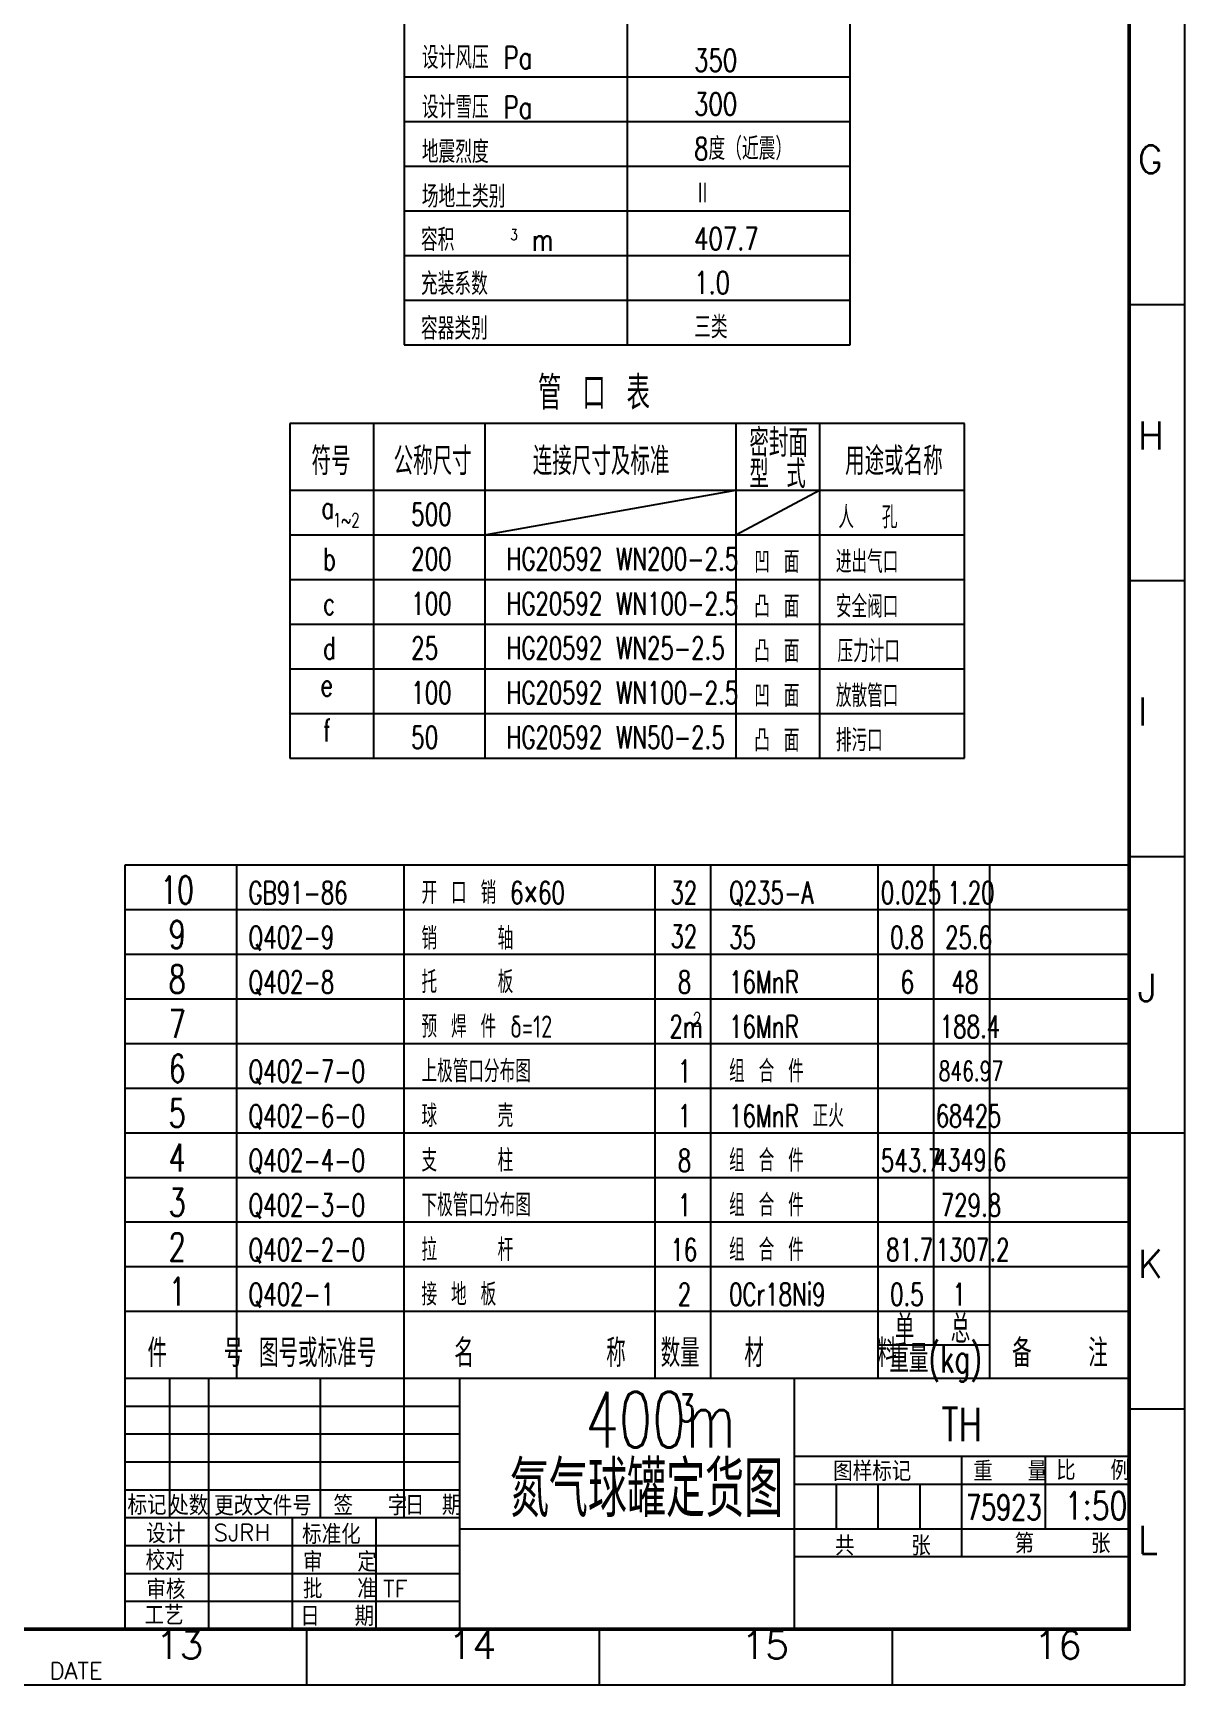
# Model space of a CAD drawing. Extents: x 2817 to 3664, y -393 to 201.
# Drawn here: x 3450.3 to 3656.8, y -392.6 to -96.5 of the extents above; entities that cross this region are included whole.
import ezdxf
from ezdxf.enums import TextEntityAlignment as Align

# ---------------------------------------------------------------- set-up
doc = ezdxf.new("R2010")
doc.units = 0
doc.header["$MEASUREMENT"] = 0
doc.layers.get('0').update_dxf_attribs({"linetype": 'CONTINUOUS'})
for name, color, linetype in [('DIM', 5, 'CONTINUOUS'), ('TK', 5, 'CONTINUOUS'), ('TXT', 5, 'CONTINUOUS')]:
    doc.layers.add(name, color=color, linetype=linetype)
doc.styles.add('HZTXT', font='txt', dxfattribs={"width": 0.75, "bigfont": 'HZTXT'})

msp = doc.modelspace()

# ---------------------------------------------------------------- linework, layer by layer
for p, q in [((3516.7891, -32.3413), (3516.7891, -152.3413)), ((3596.7891, -152.3413), (3596.7891, -32.3413)), ((3516.7891, -152.3413), (3596.7891, -152.3413)), ((3496.2891, -166.4413), (3496.2891, -226.4413)), ((3617.2891, -166.4413), (3496.2891, -166.4413)), ((3617.2891, -226.4413), (3617.2891, -166.4413)), ((3496.2891, -226.4413), (3617.2891, -226.4413))]:
    msp.add_line(p, q)
at = {"extrusion": (0, 0, -1)}
for q in [(3466.7891, -245.6071), (3646.7891, -337.6071)]:
    msp.add_line((3466.7891, -337.6071), q, dxfattribs=at)
at = {"layer": 'DIM'}
for p, q in [((3556.7891, -32.3413), (3556.7891, -152.3413)), ((3516.7891, -104.3413), (3596.7891, -104.3413)), ((3516.7891, -112.3413), (3596.7891, -112.3413)), ((3516.7891, -120.3413), (3596.7891, -120.3413)), ((3516.7891, -128.3413), (3596.7891, -128.3413)), ((3516.7891, -136.3413), (3596.7891, -136.3413)), ((3516.7891, -144.3413), (3596.7891, -144.3413)), ((3511.2891, -166.4413), (3511.2891, -226.4413)), ((3531.2891, -166.4413), (3531.2891, -226.4413)), ((3576.2891, -166.4413), (3576.2891, -226.4413)), ((3591.2891, -166.4413), (3591.2891, -226.4413)), ((3496.2891, -178.4413), (3617.2891, -178.4413)), ((3496.2891, -186.4413), (3617.2891, -186.4413)), ((3466.7891, -245.6071), (3646.7891, -245.6071)), ((3466.7891, -253.6071), (3646.7891, -253.6071)), ((3466.7891, -261.6071), (3646.7891, -261.6071)), ((3466.7891, -269.6071), (3646.7891, -269.6071)), ((3466.7891, -277.6071), (3646.7891, -277.6071)), ((3466.7891, -285.6071), (3646.7891, -285.6071)), ((3466.7891, -293.6071), (3646.7891, -293.6071)), ((3466.7891, -301.6071), (3646.7891, -301.6071)), ((3466.7891, -309.6071), (3646.7891, -309.6071)), ((3466.7891, -317.6071), (3646.7891, -317.6071)), ((3466.7891, -325.6071), (3646.7891, -325.6071))]:
    msp.add_line(p, q, dxfattribs=at)
at = {"layer": 'DIM', "extrusion": (0, 0, -1)}
for p, q in [((3486.7891, -337.6071), (3486.7891, -245.6071)), ((3516.7891, -337.6071), (3516.7891, -245.6071)), ((3561.7891, -337.6071), (3561.7891, -245.6071)), ((3571.7891, -337.6071), (3571.7891, -245.6071)), ((3601.7891, -337.6071), (3601.7891, -245.6071)), ((3611.7891, -331.6071), (3611.7891, -245.6071)), ((3621.7891, -337.6071), (3621.7891, -245.6071))]:
    msp.add_line(p, q, dxfattribs=at)
at = {"layer": 'TK'}
for p, q in [((3646.7891, -145.1071), (3656.7891, -145.1071)), ((3646.7891, -194.6071), (3656.7891, -194.6071)), ((3646.7891, -244.1071), (3656.7891, -244.1071)), ((3646.7891, -293.6071), (3656.7891, -293.6071)), ((3646.7891, -343.1071), (3656.7891, -343.1071)), ((3499.2891, -382.6071), (3499.2891, -392.6071)), ((3551.7891, -382.6071), (3551.7891, -392.6071)), ((3604.2891, -382.6071), (3604.2891, -392.6071))]:
    msp.add_line(p, q, dxfattribs=at)
at = {"layer": 'TK', "extrusion": (0, 0, -1)}
for p, q in [((3466.7891, -317.6071), (3646.7891, -317.6071)), ((3516.7891, -337.6071), (3516.7891, -317.6071)), ((3561.7891, -337.6071), (3561.7891, -317.6071)), ((3571.7891, -337.6071), (3571.7891, -317.6071)), ((3601.7891, -337.6071), (3601.7891, -317.6071)), ((3611.7891, -331.6071), (3611.7891, -317.6071)), ((3621.7891, -337.6071), (3621.7891, -317.6071)), ((3466.7891, -325.6071), (3646.7891, -325.6071)), ((3466.7891, -325.6071), (3646.7891, -325.6071)), ((3601.7891, -331.6071), (3621.7891, -331.6071))]:
    msp.add_line(p, q, dxfattribs=at)
at = {"layer": 'TK', "color": 7}
for p, q in [((3466.7891, -337.6071), (3646.7891, -337.6071)), ((3466.7891, -382.6071), (3466.7891, -337.6071)), ((3474.7891, -362.6071), (3474.7891, -337.6071)), ((3481.7891, -362.6071), (3481.7891, -337.6071)), ((3501.7891, -362.6071), (3501.7891, -337.6071)), ((3516.7891, -362.6071), (3516.7891, -337.6071)), ((3526.7891, -382.6071), (3526.7891, -337.6071)), ((3586.7891, -382.6071), (3586.7891, -337.6071)), ((3586.7891, -351.6071), (3646.7891, -351.6071)), ((3616.7891, -369.6071), (3616.7891, -351.6071)), ((3631.7891, -364.6071), (3631.7891, -351.6071)), ((3466.7891, -357.6071), (3526.7891, -357.6071)), ((3586.7891, -356.6071), (3646.7891, -356.6071)), ((3594.2891, -364.6071), (3594.2891, -356.6071)), ((3601.7891, -364.6071), (3601.7891, -356.6071)), ((3609.2891, -364.6071), (3609.2891, -356.6071)), ((3466.7891, -362.6071), (3526.7891, -362.6071)), ((3481.7891, -382.6071), (3481.7891, -362.6071)), ((3496.7891, -382.6071), (3496.7891, -362.6071)), ((3511.7891, -382.6071), (3511.7891, -362.6071)), ((3526.7891, -364.6071), (3646.7891, -364.6071)), ((3586.7891, -369.6071), (3646.7891, -369.6071))]:
    msp.add_line(p, q, dxfattribs=at)
at = {"layer": 'TK', "color": 1}
for p, q in [((3466.7891, -342.6071), (3526.7891, -342.6071)), ((3466.7891, -347.6071), (3526.7891, -347.6071)), ((3466.7891, -352.6071), (3526.7891, -352.6071)), ((3466.7891, -367.6071), (3526.7891, -367.6071)), ((3466.7891, -372.6071), (3526.7891, -372.6071)), ((3466.7891, -377.6071), (3526.7891, -377.6071))]:
    msp.add_line(p, q, dxfattribs=at)
at = {"layer": 'TK', "color": 5}
msp.add_lwpolyline([(3656.7891, 201.3929), (2816.7891, 201.3929), (2816.7891, -392.6071), (3656.7891, -392.6071)], close=True, dxfattribs=at)
at = {"layer": 'TK', "color": 7, "const_width": 0.7}
msp.add_lwpolyline([(3646.7891, -382.6071), (3646.7891, 191.3929), (2841.7891, 191.3929), (2841.7891, -382.6071)], close=True, dxfattribs=at)
at = {"layer": 'TXT'}
for p, q in [((3531.2891, -186.4413), (3576.2891, -178.4413)), ((3576.2891, -186.4413), (3591.2891, -178.4413)), ((3496.2891, -194.4413), (3617.2891, -194.4413)), ((3496.2891, -202.4413), (3617.2891, -202.4413)), ((3496.2891, -210.4413), (3617.2891, -210.4413)), ((3496.2891, -218.4413), (3617.2891, -218.4413))]:
    msp.add_line(p, q, dxfattribs=at)

# ---------------------------------------------------------------- texts
at = {"layer": 'DIM', "style": 'HZTXT'}
for s, height, width, p in [('设计风压 Pa', 4, 0.75, (3519.9639, -102.871)), ('350', 4, 0.75, (3568.7891, -103.3413)), ('设计雪压 Pa', 4, 0.75, (3519.9639, -111.771)), ('300', 4, 0.75, (3568.7891, -111.1995)), ('地震烈度', 4, 0.75, (3519.9639, -119.771)), ('8度（近震）', 4, 0.75, (3568.7891, -119.1995)), ('场地土类别', 4, 0.75, (3519.9639, -127.771)), ('Ⅱ', 4, 0.75, (3568.7891, -127.1995)), ('容积', 4, 0.75, (3519.8066, -135.521)), ('3', 2, 0.75, (3535.8729, -133.5946)), ('         m', 4, 0.75, (3513.5563, -135.521)), ('407.7', 4, 0.75, (3568.7891, -135.3413)), ('充装系数', 4, 0.75, (3519.8066, -143.421)), ('1.0', 4, 0.75, (3568.7891, -143.1995)), ('容器类别', 4, 0.75, (3519.8066, -151.421)), ('三类', 4, 0.75, (3568.7891, -151.1995)), ('管 口 表', 6, 0.7, (3540.7891, -163.9828)), ('密封面', 5, 0.7, (3578.6891, -172.4413)), ('符号 ', 5, 0.7, (3500.1813, -175.7026)), ('公称尺寸', 5, 0.7, (3514.9021, -175.7026)), ('连接尺寸及标准', 5, 0.7, (3539.8578, -175.7026)), ('用途或名称', 5, 0.7, (3595.8578, -175.7026)), ('型 式', 5, 0.7, (3578.6891, -178.0413))]:
    msp.add_text(s, height=height, dxfattribs=dict(at, width=width)).set_placement(p)
at = {"layer": 'TK', "style": 'HZTXT'}
for s, height, p in [('G', 5, (3648.3163, -121.5966)), ('H', 5, (3648.3163, -171.0966)), ('I', 5, (3648.3163, -220.5966)), ('J', 5, (3648.3163, -270.0966)), ('K', 5, (3648.3163, -319.5966)), ('图样标记', 3.5, (3593.7181, -356.0541)), ('重  量', 3.5, (3618.8362, -356.0541)), ('比  例', 3.5, (3633.6929, -355.8956)), ('标记', 3.5, (3467.2011, -362.1241)), ('处数', 3.5, (3474.6955, -362.1813)), ('签  字', 3.5, (3504.1305, -362.196)), ('日 期', 3.5, (3516.9349, -362.1448)), ('更改文件号', 3.5, (3482.7408, -362.2333)), ('设计', 3.5, (3470.5626, -367.2042)), ('标准化', 3.5, (3498.5011, -367.3702)), ('L', 5, (3648.3163, -369.0966)), ('共   张', 3.5, (3594.0353, -369.4059)), ('第   张', 3.5, (3626.2482, -369.0008)), ('校对', 3.5, (3470.4363, -372.0469)), ('审  定', 3.5, (3498.6554, -372.3052)), ('审核', 3.5, (3470.5687, -377.2402)), ('批  准', 3.5, (3498.6571, -377.1275)), ('工艺', 3.5, (3470.2601, -381.8698)), ('日  期', 3.5, (3498.1695, -382.0425)), ('13', 5, (3472.2394, -387.9442)), ('14', 5, (3524.7394, -387.9442)), ('15', 5, (3577.2394, -387.9442)), ('16', 5, (3629.7394, -387.9442))]:
    msp.add_text(s, height=height, dxfattribs=at).set_placement(p)
for s, width, p in [('单', 0.7, (3604.7891, -331.2861)), ('总', 0.7, (3614.7891, -331.2861)), ('件   号', 0.7, (3470.7891, -335.6071)), ('图号或标准号', 0.7, (3490.7891, -335.6071)), ('名       称 ', 0.7, (3525.7891, -335.6071)), ('数量', 0.7, (3562.7891, -335.6071)), ('材      料', 0.7, (3577.7891, -335.6071)), ('重量(kg)', 0.7, (3603.7891, -336.6071)), ('备   注', 0.7, (3625.7891, -335.6071)), ('1:50', 0.75, (3635.2427, -362.9668))]:
    msp.add_text(s, height=5, dxfattribs=dict(at, width=width)).set_placement(p)
at = {"layer": 'TK', "style": 'HZTXT', "width": 0.75, "flags": 4}
msp.add_attdef('TH', text='', height=6, dxfattribs=at).set_placement((3616.7891, -348.9199), align=Align.CENTER)
at = {"layer": 'TK', "style": 'HZTXT'}
for tag, p, s, flags in [('SJRH', (3482.6344, -366.7945), '', 5), ('TF', (3513.0374, -376.8706), '1', 3), ('DATE', (3453.2211, -391.5718), '', 5)]:
    msp.add_attdef(tag, p, s, height=3, dxfattribs=dict(at, flags=flags))
at = {"layer": 'TXT', "style": 'HZTXT'}
for s, height, width, p in [('a', 4, 0.7, (3501.9738, -183.5059)), ('1~2', 2.5, 0.7, (3504.0233, -185.0488)), ('500', 4, 0.7, (3518.076, -184.7338)), ('人  孔', 4, 0.7, (3594.6554, -185.2701)), ('b', 4, 0.7, (3502.2891, -192.7338)), ('200', 4, 0.7, (3518.076, -192.7338)), ('HG20592 WN200-2.5', 4, 0.7, (3535.1762, -192.7338)), ('凹 面', 4, 0.7, (3579.5709, -193.2701)), ('进出气口', 4, 0.7, (3594.2039, -193.2701)), ('c', 4, 0.7, (3502.2891, -200.7338)), ('100', 4, 0.7, (3518.076, -200.7338)), ('HG20592 WN100-2.5', 4, 0.7, (3535.1762, -200.7338)), ('凸 面', 4, 0.7, (3579.5709, -201.2701)), ('安全阀口', 4, 0.7, (3594.2039, -201.2701)), ('d', 4, 0.7, (3502.2891, -208.7338)), ('25', 4, 0.7, (3518.076, -208.7338)), ('HG20592 WN25-2.5', 4, 0.7, (3535.1762, -208.7338)), ('凸 面', 4, 0.7, (3579.5709, -209.2701)), ('压力计口', 4, 0.7, (3594.497, -209.2701)), ('e', 4, 0.7, (3501.8258, -215.3451)), ('100', 4, 0.7, (3518.076, -216.7338)), ('HG20592 WN100-2.5', 4, 0.7, (3535.1762, -216.7338)), ('凹 面', 4, 0.7, (3579.5709, -217.2701)), ('放散管口', 4, 0.7, (3594.2039, -217.2701)), ('f', 4, 0.7, (3502.2891, -223.4811)), ('50', 4, 0.7, (3518.076, -224.7338)), ('HG20592 WN50-2.5', 4, 0.7, (3535.1762, -224.7338)), ('凸 面', 4, 0.7, (3579.5709, -225.2701)), ('排污口', 4, 0.7, (3594.2039, -225.2701)), ('10', 5, 0.7, (3473.1004, -252.5829)), ('GB91-86', 4, 0.7, (3488.906, -252.5829)), ('开 口 销 6×60', 4, 0.7, (3519.9088, -252.5829)), ('32', 4, 0.7, (3564.5549, -252.5829)), ('Q235-A', 4, 0.7, (3575.0599, -252.5829)), ('0.025', 4, 0.7, (3602.2809, -252.5829)), ('1.20', 4, 0.7, (3614.237, -252.5829)), ('9', 5, 0.7, (3474.6061, -260.5829)), ('Q402-9', 4, 0.7, (3488.906, -260.5829)), ('销    轴', 4, 0.7, (3519.9088, -260.7698)), ('32', 4, 0.7, (3564.5549, -260.4006)), ('35', 4, 0.7, (3575.0599, -260.5829)), ('0.8', 4, 0.7, (3603.9485, -260.5829)), ('25.6', 4, 0.7, (3613.797, -260.5829)), ('8', 5, 0.7, (3474.6061, -268.5829)), ('Q402-8', 4, 0.7, (3488.906, -268.5829)), ('托    板', 4, 0.7, (3519.9088, -268.5829)), ('8', 4, 0.7, (3565.868, -268.5829)), ('16MnR', 4, 0.7, (3575.0599, -268.5829)), ('6', 4, 0.7, (3605.8134, -268.5829)), ('48', 4, 0.7, (3614.9494, -268.5829)), ('7', 5, 0.7, (3474.6061, -276.5829)), ('预 焊 件 δ=12', 4, 0.7, (3519.9088, -276.5829)), ('2', 2.5, 0.7, (3568.5739, -274.4839)), (' 2m', 4, 0.7, (3561.8798, -276.5829)), ('16MnR', 4, 0.7, (3575.0599, -276.5829)), ('188.4', 4, 0.7, (3612.8436, -276.5829)), ('6', 5, 0.7, (3474.6061, -284.5829)), ('Q402-7-0', 4, 0.7, (3488.906, -284.5829)), ('上极管口分布图', 4, 0.7, (3519.9088, -284.5829)), ('1', 4, 0.7, (3565.868, -284.5829)), ('组 合 件', 4, 0.7, (3575.0599, -284.5829)), ('846.97', 3.5, 0.7, (3612.6319, -284.2914)), ('5', 5, 0.7, (3474.6061, -292.5829)), ('Q402-6-0', 4, 0.7, (3488.906, -292.5829)), ('球    壳', 4, 0.7, (3519.9088, -292.5829)), ('1', 4, 0.7, (3565.868, -292.5829)), ('16MnR 正火', 4, 0.7, (3575.0599, -292.5829)), ('68425', 4, 0.68, (3612.1583, -292.5829)), ('4', 5, 0.7, (3474.6061, -300.5829)), ('Q402-4-0', 4, 0.7, (3488.906, -300.5829)), ('支    柱', 4, 0.7, (3519.9088, -300.5829)), ('8', 4, 0.7, (3565.868, -300.5829)), ('组 合 件', 4, 0.7, (3575.0599, -300.5829)), ('543.7', 4, 0.7, (3602.2814, -300.5829)), ('4349.6', 3.9, 0.7, (3611.8645, -300.4536)), ('3', 5, 0.7, (3474.6061, -308.5829)), ('Q402-3-0', 4, 0.7, (3488.906, -308.5829)), ('下极管口分布图', 4, 0.7, (3519.9088, -308.5829)), ('1', 4, 0.7, (3565.868, -308.5829)), ('组 合 件', 4, 0.7, (3575.0599, -308.5829)), ('729.8', 4, 0.7, (3613.0267, -308.5829)), ('2', 5, 0.7, (3474.6061, -316.5829)), ('Q402-2-0', 4, 0.7, (3488.906, -316.5829)), ('拉    杆', 4, 0.7, (3519.9088, -316.5829)), ('16', 4, 0.7, (3564.5549, -316.5829)), ('组 合 件', 4, 0.7, (3575.0599, -316.5829)), ('81.7', 4, 0.7, (3603.2187, -316.5829)), ('1307.2', 4, 0.7, (3612.1147, -316.5829)), ('1', 5, 0.7, (3474.6061, -324.5829)), ('Q402-1', 4, 0.7, (3488.906, -324.5829)), ('接 地 板', 4, 0.7, (3519.9088, -324.5829)), ('2', 4, 0.7, (3565.868, -324.5829)), ('0Cr18Ni9', 4, 0.7, (3575.0599, -324.5829)), ('0.5', 4, 0.7, (3603.9485, -324.5829)), ('1', 4, 0.7, (3615.1101, -324.5829)), (' 400m', 10, 0.7, (3543.042, -350.0363)), ('3', 5, 0.7, (3565.9524, -345.4528)), ('氮气球罐定货图', 10, 0.7, (3535.7456, -362.5099)), ('75923', 4.5, 0.7, (3617.5441, -363.0071))]:
    msp.add_text(s, height=height, dxfattribs=dict(at, width=width)).set_placement(p)

doc.saveas('drawing.dxf')
